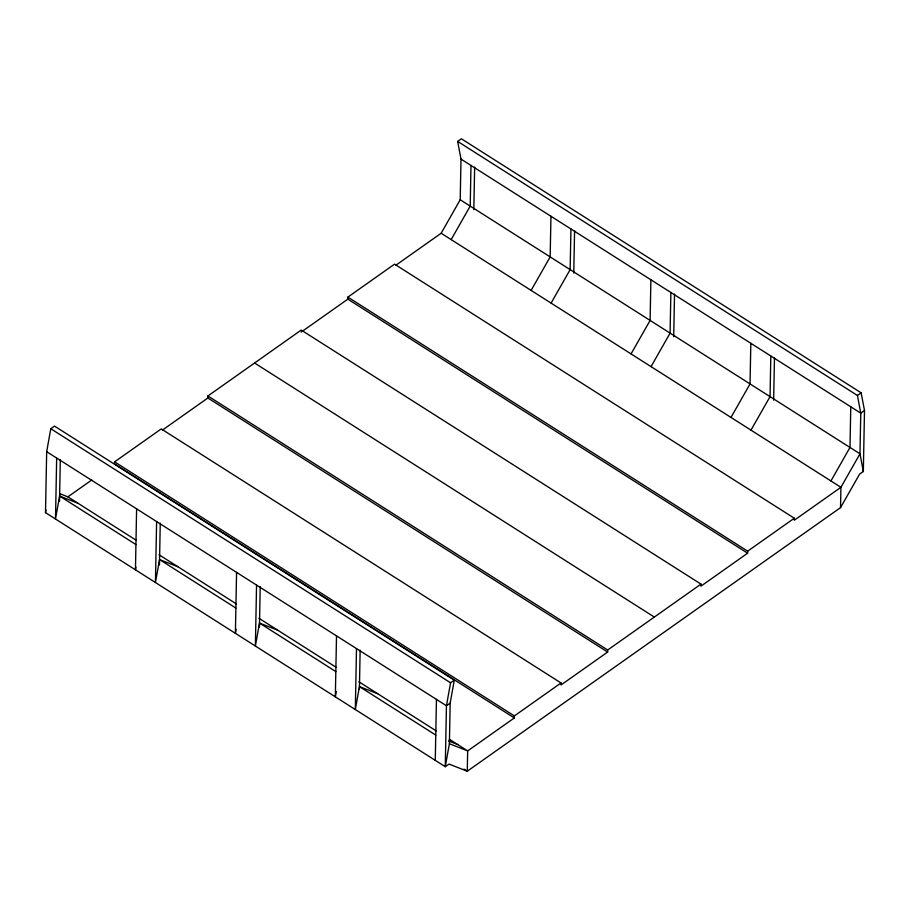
<?xml version="1.0" encoding="UTF-8"?>
<svg xmlns="http://www.w3.org/2000/svg" width="910" height="910" viewBox="0 0 910 910"><rect width="100%" height="100%" fill="white"/><g stroke="black" fill="none" stroke-linecap="round" stroke-linejoin="round"><path stroke-width="1.36" d="M45.5 512.66L46.672 451.701L50.789 428.735L54.52 426.108L454.295 680.157L450.177 703.111L449.392 743.754L445.274 766.709L45.5 512.66L45.989 509.964M56.67 458.048L55.499 519.007L59.616 496.052L77.885 503.196M59.514 501.478L60.322 459.618M162.355 430.146L207.867 398L207.912 395.964L301.221 330.068L700.996 584.118L607.687 650.013L607.641 652.049L560.981 685.003L561.026 682.966L161.252 428.917L114.592 461.859L114.558 463.895L514.332 717.944L467.672 750.898L467.274 771.214L449.005 764.082L445.274 766.709L446.446 705.75L450.564 682.796L454.295 680.157M136.614 508.861L135.453 569.819L135.931 567.123M156.611 521.555L155.439 582.525L159.557 559.57L177.837 566.714M159.455 564.985L160.262 523.125M236.566 572.367L235.394 633.337L236.122 629.288M256.552 585.073L255.38 646.032L259.498 623.077L277.777 630.22M259.43 627.149L260.203 586.643M336.507 635.885L335.335 696.844L336.302 691.441M301.187 332.093L347.848 299.151L347.882 297.115L394.542 264.162L794.316 518.222L794.271 520.247L840.931 487.305L859.984 453.794L860.769 413.151L857.425 395.475L457.65 141.414L461.381 138.786L861.156 392.836L864.5 410.524L863.328 471.482L859.597 474.121L840.544 507.621L467.274 771.214L463.952 769.098M356.492 648.591L355.321 709.55L359.45 686.595L377.718 693.738M359.393 689.302L360.144 650.161M435.276 760.362L436.447 699.392M395.645 265.39L441.157 233.244L460.21 199.745L460.995 159.102L457.65 141.414M470.993 165.449L470.208 206.092L451.155 239.603M473.826 209.607L474.645 167.076M514.332 717.944L514.366 715.92L561.026 682.966M550.948 216.261L550.163 256.904L531.11 290.404M570.934 228.967L570.149 269.61L551.096 303.11M573.766 273.114L574.585 230.583M650.889 279.779L650.104 320.422L631.051 353.922M670.875 292.485L670.09 333.128L651.037 366.628M673.707 336.632L674.526 294.101M700.996 584.118L700.962 586.154L747.622 553.2L747.656 551.164L794.316 518.222M750.83 343.286L750.045 383.929L730.992 417.44M770.815 355.992L770.042 396.635L750.989 430.134M773.648 400.15L774.467 357.607M840.544 507.621L840.931 487.305L441.157 233.244M850.77 406.804L849.997 447.447L830.944 480.946M60.06 493.789L67.897 496.849L91.796 479.968M857.425 395.475L861.156 392.836M450.177 703.111L446.446 705.75L46.672 451.701M864.5 410.524L860.769 413.151L460.995 159.102M448.539 740.979L457.673 744.551M449.392 743.754L467.672 750.898L449.324 739.238M460.21 199.745L859.984 453.794L863.328 471.482M347.882 297.115L747.656 551.164M347.848 299.151L747.622 553.2M254.572 363.01L654.336 617.071M207.912 395.964L607.687 650.013M207.867 398L607.641 652.049M114.592 461.859L514.366 715.92M50.789 428.735L450.564 682.796M67.897 496.849L136.363 540.358M159.023 554.747L236.304 603.865M258.963 618.265L336.256 667.383M358.904 681.783L436.197 730.889M59.616 496.052L135.988 544.589M159.557 559.57L235.94 608.107M259.498 623.077L335.881 671.614M359.45 686.595L435.822 735.132"/></g></svg>
